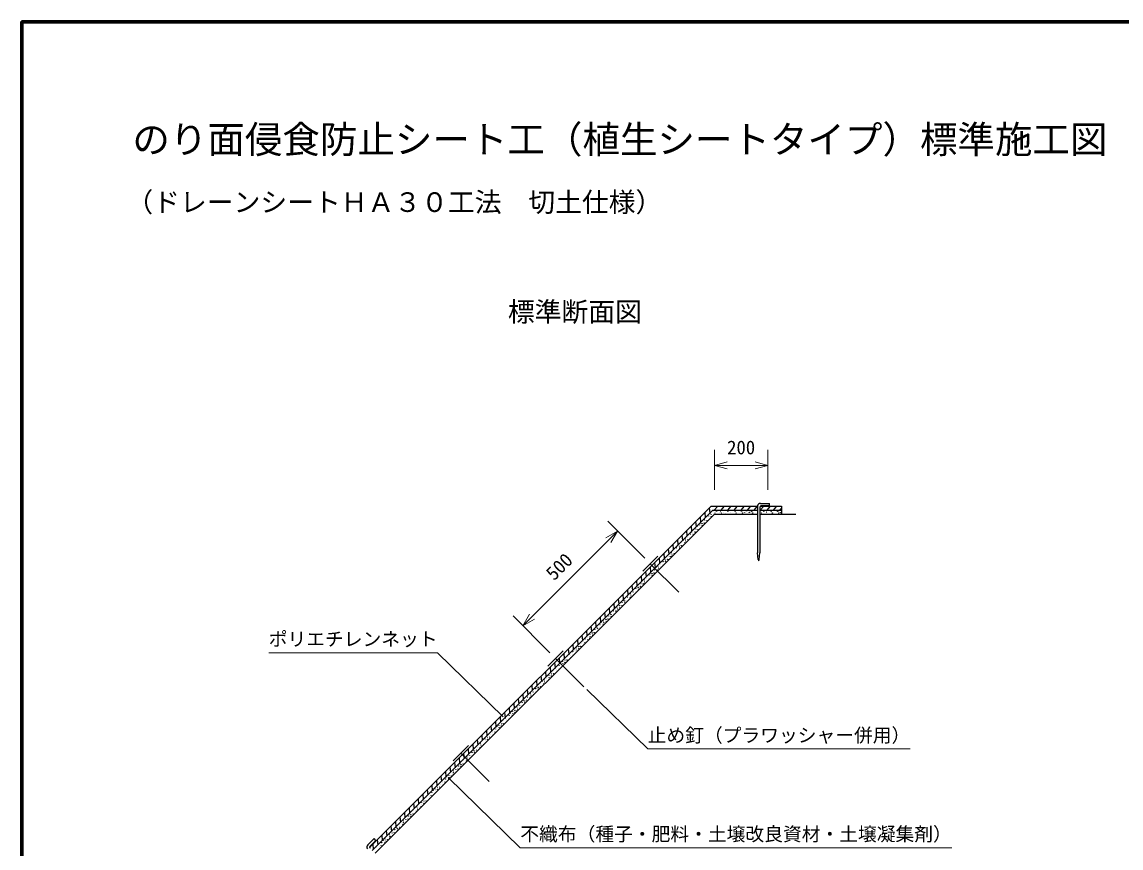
# Model space of a CAD drawing. Units: millimetres, scale not verified. Extents: x 200 to 8200, y 200 to 5825.
# Drawn here: x 200 to 4301, y 2656 to 5740 of the extents above; entities that cross this region are included whole.
import ezdxf
from ezdxf.enums import TextEntityAlignment as Align

# ---------------------------------------------------------------- set-up
doc = ezdxf.new("R2010")
doc.units = ezdxf.units.MM
doc.header["$LTSCALE"] = 20
for name, color, linetype, lineweight in [('C-STR', 7, 'Continuous', 25), ('C-STR-DIM', 1, 'Continuous', 13), ('C-STR-HTXT', 1, 'Continuous', 13), ('C-TTL', 2, 'Continuous', 70)]:
    doc.layers.add(name, color=color, linetype=linetype, lineweight=lineweight)
doc.layers.add('C-TTL-TXT', color=7, linetype='Continuous')
doc.styles.add('ＭＳ ゴシック', font='')
doc.styles.get('ＭＳ ゴシック').set_extended_font_data('MS Gothic')

msp = doc.modelspace()

# ---------------------------------------------------------------- linework, layer by layer
at = {"layer": 'C-STR'}
for p, q in [((2956.17, 3942.85), (2989.12, 3942.85)), ((2989.12, 3933.85), (2989.12, 3942.85)), ((1497.29, 2658.85), (2771.23, 3932.78)), ((1507.32, 2647.67), (2777.44, 3917.78)), ((1517.93, 2637.06), (2783.65, 3902.78)), ((2747.5, 3909.06), (2749.21, 3889.55)), ((2764.47, 3926.03), (2766.18, 3906.52)), ((2771.23, 3932.78), (2944.65, 3932.78)), ((2777.44, 3917.78), (2944.65, 3917.78)), ((2795.96, 3932.78), (2783.37, 3917.78)), ((2783.65, 3902.78), (2944.65, 3902.78)), ((2819.96, 3932.78), (2807.37, 3917.78)), ((2845.19, 3932.78), (2832.6, 3917.78)), ((2869.19, 3932.78), (2856.6, 3917.78)), ((2894.42, 3932.78), (2881.83, 3917.78)), ((2918.42, 3932.78), (2905.83, 3917.78)), ((2943.65, 3932.78), (2931.07, 3917.78)), ((2944.65, 3933.96), (2944.65, 3758.86)), ((2953.65, 3928.86), (2953.65, 3758.86)), ((2953.65, 3902.78), (3087.83, 3902.78)), ((2967.65, 3932.78), (2955.07, 3917.78)), ((2955.07, 3917.78), (3033.65, 3917.78)), ((2955.54, 3932.78), (3033.65, 3932.78)), ((2989.12, 3933.85), (2959.06, 3933.85)), ((2991.65, 3932.78), (2979.07, 3917.78)), ((2998.48, 3932.78), (3013.17, 3932.78)), ((3015.65, 3932.78), (3003.07, 3917.78)), ((3033.65, 3925.63), (3027.07, 3917.78)), ((3033.65, 3932.78), (3033.65, 3902.78)), ((2696.59, 3858.14), (2698.3, 3838.64)), ((2713.56, 3875.11), (2715.27, 3855.61)), ((2730.53, 3892.09), (2732.24, 3872.58)), ((2662.65, 3824.2), (2664.35, 3804.7)), ((2679.62, 3841.17), (2681.32, 3821.67)), ((2611.74, 3773.29), (2613.44, 3753.78)), ((2628.71, 3790.26), (2630.41, 3770.76)), ((2645.68, 3807.23), (2647.38, 3787.73)), ((2572.78, 3745.95), (2516.22, 3689.38)), ((2577.79, 3739.35), (2579.5, 3719.84)), ((2594.77, 3756.32), (2596.47, 3736.81)), ((2947.65, 3733.86), (2944.65, 3758.86)), ((2947.65, 3733.86), (2949.15, 3728.86)), ((2949.15, 3728.86), (2950.65, 3733.86)), ((2950.65, 3733.86), (2953.65, 3758.86)), ((2543.85, 3705.41), (2545.56, 3685.9)), ((2650.57, 3611.6), (2544.5, 3717.67)), ((2560.82, 3722.38), (2562.53, 3702.87)), ((2492.94, 3654.5), (2494.65, 3634.99)), ((2509.91, 3671.47), (2511.62, 3651.96)), ((2526.88, 3688.44), (2528.59, 3668.93)), ((2459, 3620.56), (2460.71, 3601.05)), ((2475.97, 3637.53), (2477.68, 3618.02)), ((2408.09, 3569.64), (2409.8, 3550.14)), ((2425.06, 3586.61), (2426.77, 3567.11)), ((2442.03, 3603.59), (2443.74, 3584.08)), ((2374.15, 3535.7), (2375.85, 3516.2)), ((2391.12, 3552.67), (2392.83, 3533.17)), ((2340.21, 3501.76), (2341.91, 3482.26)), ((2357.18, 3518.73), (2358.88, 3499.23)), ((2289.3, 3450.85), (2291, 3431.34)), ((2306.27, 3467.82), (2307.97, 3448.31)), ((2323.24, 3484.79), (2324.94, 3465.28)), ((2255.35, 3416.91), (2257.06, 3397.4)), ((2272.32, 3433.88), (2274.03, 3414.37)), ((2219.23, 3392.4), (2162.66, 3335.83)), ((2297.01, 3258.05), (2190.95, 3364.12)), ((2204.44, 3366), (2206.15, 3346.49)), ((2221.41, 3382.97), (2223.12, 3363.46)), ((2238.38, 3399.94), (2240.09, 3380.43)), ((2170.5, 3332.06), (2172.21, 3312.55)), ((2187.47, 3349.03), (2189.18, 3329.52)), ((2119.59, 3281.14), (2121.3, 3261.64)), ((2136.56, 3298.12), (2138.27, 3278.61)), ((2153.53, 3315.09), (2155.24, 3295.58)), ((2085.65, 3247.2), (2087.35, 3227.7)), ((2102.62, 3264.17), (2104.33, 3244.67)), ((2051.71, 3213.26), (2053.41, 3193.76)), ((2068.68, 3230.23), (2070.38, 3210.73)), ((2000.8, 3162.35), (2002.5, 3142.84)), ((2017.77, 3179.32), (2019.47, 3159.81)), ((2034.74, 3196.29), (2036.44, 3176.79)), ((1966.85, 3128.41), (1968.56, 3108.9)), ((1983.82, 3145.38), (1985.53, 3125.87)), ((1915.94, 3077.5), (1917.65, 3057.99)), ((1932.91, 3094.47), (1934.62, 3074.96)), ((1949.88, 3111.44), (1951.59, 3091.93)), ((1865.68, 3038.85), (1809.11, 2982.28)), ((1882, 3043.56), (1883.71, 3024.05)), ((1898.97, 3060.53), (1900.68, 3041.02)), ((1943.46, 2904.5), (1837.39, 3010.56)), ((1848.06, 3009.62), (1849.77, 2990.11)), ((1865.03, 3026.59), (1866.74, 3007.08)), ((1797.15, 2958.7), (1798.86, 2939.2)), ((1814.12, 2975.67), (1815.83, 2956.17)), ((1831.09, 2992.65), (1832.8, 2973.14)), ((1763.21, 2924.76), (1764.91, 2905.26)), ((1780.18, 2941.73), (1781.88, 2922.23)), ((1712.3, 2873.85), (1714, 2854.34)), ((1729.27, 2890.82), (1730.97, 2871.32)), ((1746.24, 2907.79), (1747.94, 2888.29)), ((1678.35, 2839.91), (1680.06, 2820.4)), ((1695.33, 2856.88), (1697.03, 2837.37)), ((1627.44, 2789), (1629.15, 2769.49)), ((1644.41, 2805.97), (1646.12, 2786.46)), ((1661.38, 2822.94), (1663.09, 2803.43)), ((1593.5, 2755.06), (1595.21, 2735.55)), ((1610.47, 2772.03), (1612.18, 2752.52)), ((1559.56, 2721.12), (1561.27, 2701.61)), ((1576.53, 2738.09), (1578.24, 2718.58)), ((1490.55, 2667.99), (1513.84, 2691.29)), ((1520.2, 2684.93), (1498.96, 2663.67)), ((1508.65, 2670.2), (1510.36, 2650.7)), ((1520.2, 2684.93), (1513.84, 2691.29)), ((1525.62, 2687.18), (1527.33, 2667.67)), ((1542.59, 2704.15), (1544.3, 2684.64))]:
    msp.add_line(p, q, dxfattribs=at)
for centre in [(2761.9, 3896), (2766.62, 3904.4), (2771.44, 3900.94), (2779.15, 3903.8), (2781.85, 3912.76), (2785.76, 3906.47), (2791.49, 3912.14), (2801.73, 3908.88), (2805.85, 3912.76), (2809.76, 3906.47), (2816.65, 3907.45), (2824.14, 3906.68), (2833.76, 3913.37), (2844, 3910.11), (2861.09, 3913.37), (2865, 3907.08), (2885.09, 3913.37), (2889, 3907.08), (2895.9, 3908.06), (2903.75, 3914.28), (2914.02, 3909.48), (2922.7, 3913.37), (2926.61, 3907.08), (2958.98, 3906.68), (2968.6, 3913.37), (2978.84, 3910.11), (2995.93, 3913.37), (2999.84, 3907.08), (3019.93, 3913.37), (3023.84, 3907.08), (3030.74, 3908.06), (2718.07, 3855.85), (2727.96, 3862.06), (2732.68, 3870.46), (2737.5, 3867), (2737.84, 3860.88), (2745.21, 3869.86), (2747.28, 3881.39), (2754.5, 3879.71), (2771.78, 3894.82), (2684.57, 3815.49), (2691.94, 3816.59), (2694.02, 3828.12), (2698.74, 3836.52), (2703.56, 3833.06), (2703.9, 3826.93), (2711.27, 3835.91), (2713.34, 3847.45), (2720.55, 3845.76), (2643.1, 3777.21), (2647.83, 3785.61), (2652.65, 3782.15), (2652.99, 3776.02), (2660.36, 3785), (2662.43, 3796.54), (2667.15, 3804.94), (2673.68, 3796.01), (2675, 3810.21), (2676.31, 3802.91), (2684.58, 3807.61), (2596.92, 3734.7), (2609.45, 3734.09), (2611.52, 3745.62), (2616.24, 3754.02), (2618.73, 3743.94), (2622.77, 3745.09), (2624.09, 3759.3), (2625.4, 3752), (2633.66, 3764.58), (2633.67, 3756.7), (2641.03, 3765.68), (2560.61, 3694.71), (2565.33, 3703.11), (2571.86, 3694.18), (2573.18, 3708.39), (2574.49, 3701.08), (2582.75, 3713.67), (2582.75, 3705.79), (2590.12, 3714.77), (2592.19, 3726.3), (2601.74, 3731.23), (2602.08, 3725.11), (2514.42, 3652.2), (2522.27, 3657.48), (2523.58, 3650.17), (2531.83, 3662.76), (2531.84, 3654.87), (2539.21, 3663.85), (2541.28, 3675.39), (2546.01, 3683.79), (2550.83, 3680.32), (2551.17, 3674.2), (2558.54, 3683.18), (2480.92, 3611.85), (2488.3, 3612.94), (2490.37, 3624.48), (2495.09, 3632.88), (2499.92, 3629.41), (2500.26, 3623.29), (2507.62, 3632.27), (2509.7, 3643.8), (2516.91, 3642.12), (2520.95, 3643.27), (2439.46, 3573.56), (2444.18, 3581.96), (2449, 3578.5), (2449.34, 3572.38), (2456.71, 3581.36), (2458.78, 3592.89), (2463.51, 3601.29), (2470.03, 3592.36), (2471.36, 3606.56), (2472.66, 3599.26), (2480.93, 3603.96), (2393.27, 3531.05), (2398.09, 3527.59), (2405.8, 3530.44), (2407.87, 3541.98), (2412.6, 3550.38), (2415.08, 3540.29), (2419.12, 3541.45), (2420.44, 3555.65), (2421.75, 3548.35), (2430.01, 3560.93), (2430.02, 3553.05), (2437.39, 3562.03), (2356.96, 3491.07), (2361.68, 3499.47), (2368.21, 3490.54), (2369.53, 3504.74), (2370.84, 3497.44), (2379.1, 3510.02), (2379.11, 3502.14), (2386.47, 3511.12), (2388.55, 3522.65), (2398.43, 3521.46), (2318.62, 3453.83), (2319.93, 3446.52), (2328.19, 3459.11), (2328.19, 3451.23), (2335.56, 3460.21), (2337.63, 3471.74), (2342.36, 3480.14), (2347.18, 3476.68), (2347.52, 3470.55), (2354.89, 3479.53), (2277.28, 3408.2), (2284.65, 3409.3), (2286.72, 3420.83), (2291.45, 3429.23), (2296.61, 3419.64), (2300.33, 3422.65), (2301.65, 3436.86), (2303.98, 3428.62), (2311.22, 3442.14), (2311.22, 3434.26), (2317.3, 3439.62), (2235.81, 3369.92), (2240.53, 3378.32), (2245.36, 3374.85), (2245.7, 3368.73), (2253.06, 3377.71), (2255.14, 3389.24), (2259.86, 3397.64), (2266.39, 3388.71), (2267.71, 3402.92), (2269.02, 3395.61), (2277.28, 3400.32), (2189.62, 3327.41), (2194.45, 3323.94), (2202.15, 3326.8), (2204.23, 3338.33), (2208.95, 3346.73), (2215.48, 3337.8), (2216.8, 3352.01), (2218.11, 3344.7), (2226.36, 3357.29), (2226.37, 3349.4), (2233.74, 3358.38), (2148.92, 3284.12), (2158.48, 3289.41), (2158.49, 3281.52), (2164.56, 3286.89), (2165.86, 3290.5), (2165.89, 3301.09), (2167.19, 3293.79), (2175.45, 3306.38), (2175.46, 3298.49), (2182.83, 3307.47), (2184.9, 3319.01), (2194.79, 3317.82), (2114.95, 3239.59), (2117.02, 3251.12), (2121.74, 3259.52), (2126.56, 3256.06), (2126.9, 3249.94), (2134.27, 3258.92), (2136.34, 3270.45), (2141.07, 3278.85), (2147.59, 3269.92), (2150.22, 3276.82), (2066.11, 3200.21), (2070.83, 3208.61), (2075.65, 3205.15), (2075.99, 3199.02), (2083.36, 3208), (2085.43, 3219.54), (2090.15, 3227.94), (2096.68, 3219.01), (2098, 3233.21), (2099.31, 3225.91), (2107.57, 3238.49), (2107.58, 3230.61), (2022.27, 3160.05), (2030.12, 3165.33), (2031.43, 3158.03), (2039.69, 3170.61), (2039.7, 3162.73), (2045.77, 3168.09), (2047.09, 3182.3), (2048.4, 3175), (2056.66, 3187.58), (2056.67, 3179.7), (2064.03, 3188.68), (1988.78, 3119.7), (1996.15, 3120.8), (1998.22, 3132.33), (2002.95, 3140.73), (2007.77, 3137.26), (2008.11, 3131.14), (2015.48, 3140.12), (2017.55, 3151.65), (2028.8, 3151.12), (1947.31, 3081.42), (1952.04, 3089.82), (1956.86, 3086.35), (1957.2, 3080.23), (1964.57, 3089.21), (1966.64, 3100.74), (1971.36, 3109.14), (1977.89, 3100.21), (1979.21, 3114.42), (1980.52, 3107.11), (1988.78, 3111.82), (1903.48, 3041.26), (1911.33, 3046.54), (1912.64, 3039.23), (1920.9, 3043.93), (1926.98, 3049.3), (1928.3, 3063.51), (1929.61, 3056.2), (1937.86, 3068.79), (1937.87, 3060.9), (1945.24, 3069.88), (1860.42, 2995.62), (1869.98, 3000.91), (1877.36, 3002), (1879.43, 3013.54), (1884.15, 3021.94), (1888.98, 3018.47), (1889.32, 3012.35), (1896.68, 3021.33), (1898.75, 3032.86), (1910, 3032.33), (1828.52, 2962.62), (1833.24, 2971.02), (1838.06, 2967.56), (1838.4, 2961.44), (1845.77, 2970.42), (1847.84, 2981.95), (1852.57, 2990.35), (1859.09, 2981.42), (1861.72, 2988.32), (1869.99, 2993.02), (1779.96, 2914.07), (1784.68, 2922.47), (1791.21, 2913.54), (1792.53, 2927.74), (1793.84, 2920.44), (1802.11, 2925.14), (1808.18, 2930.51), (1809.5, 2944.71), (1810.81, 2937.41), (1819.07, 2949.99), (1819.08, 2942.11), (1826.45, 2951.09), (1733.77, 2871.56), (1741.62, 2876.83), (1751.19, 2882.11), (1751.2, 2874.23), (1758.56, 2883.21), (1760.64, 2894.74), (1765.36, 2903.14), (1770.18, 2899.68), (1770.52, 2893.55), (1777.89, 2902.53), (1700.28, 2831.2), (1707.65, 2832.3), (1709.72, 2843.83), (1714.45, 2852.23), (1719.27, 2848.77), (1719.61, 2842.64), (1726.98, 2851.62), (1729.05, 2863.15), (1740.3, 2862.62), (1742.93, 2869.53), (1661.17, 2795.27), (1665.89, 2803.67), (1672.42, 2794.74), (1673.74, 2808.95), (1675.05, 2801.64), (1683.31, 2806.35), (1689.39, 2811.71), (1690.71, 2825.92), (1692.02, 2818.61), (1700.28, 2823.32), (1614.98, 2752.76), (1622.83, 2758.04), (1624.14, 2750.73), (1632.39, 2763.32), (1632.4, 2755.43), (1639.77, 2764.41), (1641.84, 2775.95), (1646.57, 2784.35), (1651.39, 2780.88), (1651.73, 2774.76), (1659.1, 2783.74), (1571.92, 2707.12), (1581.48, 2712.41), (1588.86, 2713.5), (1590.93, 2725.04), (1595.65, 2733.44), (1600.48, 2729.97), (1600.82, 2723.85), (1608.18, 2732.83), (1610.26, 2744.36), (1621.51, 2743.83), (1527.77, 2665.55), (1542.37, 2676.48), (1547.1, 2684.88), (1553.62, 2675.95), (1554.95, 2690.15), (1556.25, 2682.85), (1564.52, 2687.55), (1570.59, 2692.92), (1573.22, 2699.82), (1581.49, 2704.52), (1523.05, 2657.15), (1532.59, 2662.09), (1540.3, 2664.95)]:
    msp.add_circle(centre, 0.3, dxfattribs=at)
for centre, radius, start, end in [((2956.33, 3930.73), 12.12, 90.74558, 164.52089), ((2958.65, 3928.86), 5, 85.32404, 180), ((1499.23, 2659.53), 12.12, 135.76262, 209.53793), ((1502.19, 2659.86), 5, 130.3409, 225.01704)]:
    msp.add_arc(centre, radius, start, end, dxfattribs=at)
at = {"layer": 'C-STR-DIM'}
for p, q in [((2783.65, 3993.13), (2783.65, 4142.61)), ((2983.65, 3993.13), (2983.65, 4142.61)), ((2783.65, 4084.9), (2831.95, 4097.84)), ((2783.65, 4084.9), (2831.95, 4071.96)), ((2783.65, 4084.9), (2983.65, 4084.9)), ((2983.65, 4084.9), (2935.36, 4097.84)), ((2983.65, 4084.9), (2935.36, 4071.96)), ((2523.85, 3738.32), (2385.96, 3876.21)), ((2068.84, 3486.22), (2422.4, 3839.77)), ((2422.4, 3839.77), (2379.1, 3814.77)), ((2422.4, 3839.77), (2397.4, 3796.47)), ((2428.39, 3833.78), (2450.68, 3811.49)), ((2068.84, 3486.22), (2093.84, 3529.52)), ((2170.29, 3384.77), (2032.41, 3522.65)), ((2068.84, 3486.22), (2112.14, 3511.22))]:
    msp.add_line(p, q, dxfattribs=at)
at = {"layer": 'C-STR-HTXT'}
for p, q in [((1120.84, 3385.34), (1750.84, 3385.34)), ((1750.84, 3385.34), (1995.71, 3146.53)), ((2307.75, 3247.58), (2534.78, 3026.17)), ((2534.78, 3026.17), (3514.78, 3026.17)), ((1790.25, 2920.05), (2059.54, 2657.42)), ((2059.54, 2657.42), (3669.54, 2657.42)), ((2536.01, 2657.42), (2750.09, 2657.42))]:
    msp.add_line(p, q, dxfattribs=at)
at = {"layer": 'C-TTL'}
msp.add_lwpolyline([(200, 200), (8200, 200), (8200, 5740), (200, 5740)], close=True, dxfattribs=at)

# ---------------------------------------------------------------- texts
at = {"layer": 'C-STR-DIM', "color": 7, "style": 'ＭＳ ゴシック'}
msp.add_text('200', height=51.32, dxfattribs=at).set_placement((2831.15, 4110.69), align=Align.BOTTOM_LEFT)
msp.add_text('500', height=51.32, rotation=45, dxfattribs=at).set_placement((2196.59, 3641.01), align=Align.BOTTOM_LEFT)
at = {"layer": 'C-STR-HTXT', "color": 7, "style": 'ＭＳ ゴシック'}
for s, p in [('ポリエチレンネット', (1120.84, 3395.34)), ('止め釘（プラワッシャー併用）', (2534.78, 3036.17)), ('不織布（種子・肥料・土壌改良資材・土壌凝集剤）', (2059.54, 2667.42))]:
    msp.add_text(s, height=51.32, dxfattribs=at).set_placement(p, align=Align.BOTTOM_LEFT)
at = {"layer": 'C-TTL-TXT', "color": 3, "style": 'ＭＳ ゴシック'}
for s, height, p in [('のり面侵食防止シート工（植生シートタイプ）標準施工図', 102.6, (611.94, 5219.5)), ('（ドレーンシートＨＡ３０工法\u3000切土仕様）', 73.31, (589.57, 5008.78))]:
    msp.add_text(s, height=height, dxfattribs=at).set_placement(p, align=Align.BOTTOM_LEFT)
at = {"layer": 'C-TTL-TXT', "style": 'ＭＳ ゴシック'}
msp.add_text('標準断面図', height=73.31, dxfattribs=at).set_placement((2013.28, 4694.62), align=Align.TOP_LEFT)

doc.saveas('drawing.dxf')
